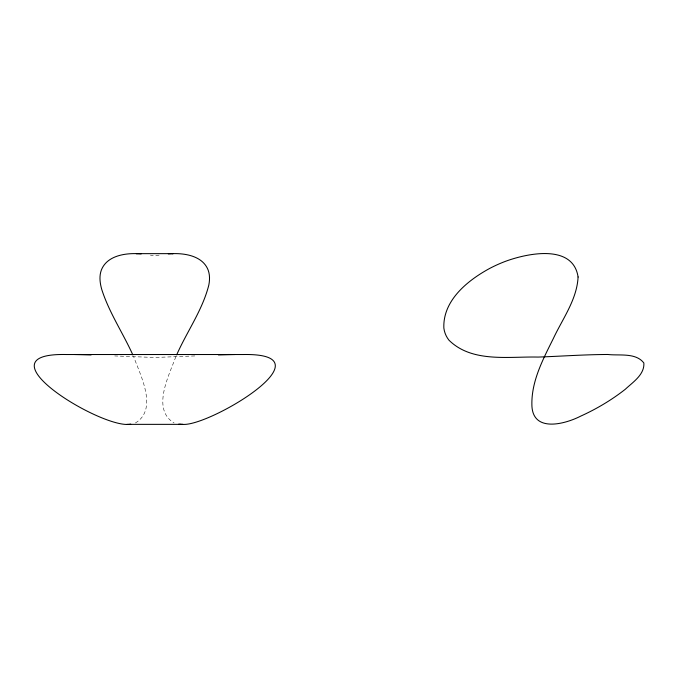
<?xml version="1.0" encoding="UTF-8"?>
<svg xmlns="http://www.w3.org/2000/svg" width="678" height="678" viewBox="0 0 678 678"><rect width="100%" height="100%" fill="white"/><g stroke="black" fill="none" stroke-linecap="round" stroke-linejoin="round"><path stroke-width="0.51" stroke-dasharray="3.39 2.54" d="M175.839 356.645C169.373 374.883 151.041 409.122 174.093 422.97M135.414 422.97C158.457 409.122 140.134 374.883 133.668 356.645M159.093 255.123L154.754 255.987L150.414 255.123M194.806 355.942L154.754 357.484L114.701 355.942"/><path stroke-width="1.02" d="M176.653 354.916C186.984 331.491 202.51 310.1 208.824 285.04C209.799 280.124 209.909 274.895 208.171 270.124C202.815 256.174 185.628 253.174 172.373 253.648M130.718 424.114C103.827 430.352 -24.459 352.543 66.275 354.526L243.233 354.526C333.017 352.916 208.477 427.038 182.645 424.352L126.854 424.352M168.33 253.903L173.144 253.648L136.354 253.648L141.177 253.903M218.418 354.941L234.893 354.492M137.126 253.648C123.879 253.182 106.683 256.174 101.327 270.124C99.039 276.378 99.98 283.251 101.768 289.506C109.141 312.6 122.913 332.923 132.846 354.916M74.673 354.526L81.513 354.492M227.986 354.492L234.834 354.526M74.614 354.492L91.081 354.941M180.238 424.284L182.645 424.352M178.78 424.114L180.272 424.284M578.088 276.988C576.961 299.566 562.647 318.635 553.35 338.508C542.824 359.671 530.874 382.07 531.933 406.393C533.544 432.81 565.427 423.953 580.58 416.19C596.462 409.004 611.573 400.037 625.302 389.274C632.828 382.172 644.693 374.637 643.854 362.976C635.761 352.441 619.556 355.831 607.852 354.484C584.555 354.552 561.308 356.255 538.027 357.077C508.559 356.365 472.032 362.993 448.946 340.17A24.408 24.408 0 0 1 443.853 328.076C442.734 300.507 467.515 280.497 489.541 268.505A140.109 140.109 0 0 1 505.466 261.335C527.298 253.275 573.029 243.639 578.088 276.988"/></g></svg>
